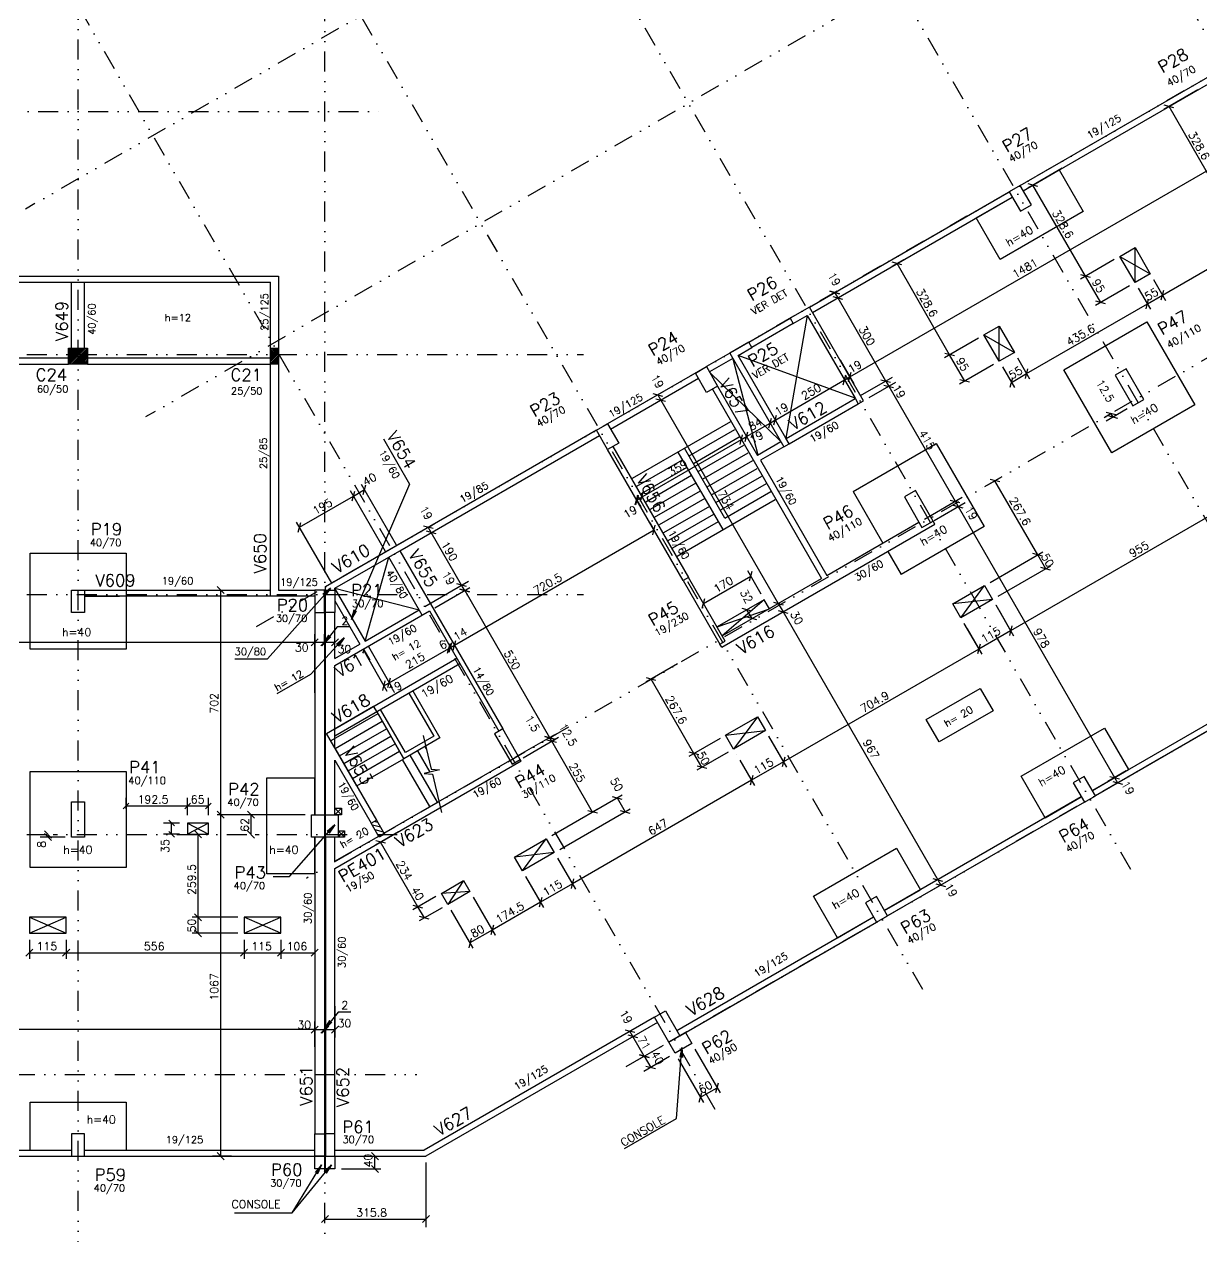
# Model space of a CAD drawing. Extents: x 552728 to 567603, y -747 to 9766.
# Drawn here: x 561548 to 565228, y 2856 to 6644 of the extents above; entities that cross this region are included whole.
import ezdxf

# ---------------------------------------------------------------- set-up
doc = ezdxf.new("R2010")
doc.units = 0
doc.header["$LTSCALE"] = 125
doc.header["$MEASUREMENT"] = 0
doc.linetypes.add('DIVIDE', pattern=[1.25, 0.5, -0.25, 0, -0.25, 0, -0.25])
doc.linetypes.add('HIDDEN2', pattern=[0.1875, 0.125, -0.0625])
doc.layers.get('0').update_dxf_attribs({"linetype": 'CONTINUOUS'})
for name, color, linetype in [('200', 151, 'HIDDEN2'), ('205', 14, 'DIVIDE'), ('216', 7, 'CONTINUOUS'), ('220', 4, 'CONTINUOUS'), ('221', 5, 'CONTINUOUS'), ('231', 5, 'CONTINUOUS'), ('238', 11, 'CONTINUOUS'), ('239', 4, 'CONTINUOUS'), ('250', 5, 'CONTINUOUS')]:
    doc.layers.add(name, color=color, linetype=linetype)
doc.styles.get("Standard").update_dxf_attribs({"font": 'ROMANS.SHX'})

# ---------------------------------------------------------------- blocks, each defined once
blk = doc.blocks.new('_H3F4873F2A0-000')
for p, q in [((7956.450772, 1530.364929), (7930.496212, 1537.319433)), ((7947.611993, 1545.674225), (7937.040647, 1548.506809)), ((7965.289551, 1515.055633), (7939.335046, 1522.010122)), ((7959.413985, 1503.689034), (7948.173881, 1506.700811))]:
    blk.add_line(p, q)
blk = doc.blocks.new('_H11')
for p, q in [((-8029.164553, 4916.192843), (-7980.602256, 4964.75514)), ((-8029.164553, 4921.496144), (-7985.905557, 4964.75514)), ((-8029.164553, 4926.799445), (-7991.208858, 4964.75514)), ((-8029.164553, 4932.102746), (-7996.512159, 4964.75514)), ((-8029.164553, 4937.406047), (-8001.81546, 4964.75514)), ((-8029.164553, 4942.709347), (-8007.118761, 4964.75514)), ((-8029.164553, 4948.012648), (-8012.422061, 4964.75514)), ((-8029.164553, 4953.315949), (-8017.725362, 4964.75514)), ((-8029.164553, 4958.61925), (-8023.028663, 4964.75514)), ((-8029.164553, 4963.922551), (-8028.331964, 4964.75514)), ((-8025.298955, 4914.75514), (-7975.298955, 4964.75514)), ((-8019.995655, 4914.75514), (-7969.995655, 4964.75514)), ((-8014.692354, 4914.75514), (-7969.164553, 4960.282941)), ((-8009.389053, 4914.75514), (-7969.164553, 4954.97964)), ((-8004.085752, 4914.75514), (-7969.164553, 4949.676339)), ((-7998.782451, 4914.75514), (-7969.164553, 4944.373038)), ((-7993.47915, 4914.75514), (-7969.164553, 4939.069737)), ((-7988.175849, 4914.75514), (-7969.164553, 4933.766436)), ((-7982.872549, 4914.75514), (-7969.164553, 4928.463135)), ((-7977.569248, 4914.75514), (-7969.164553, 4923.159835)), ((-7972.265947, 4914.75514), (-7969.164553, 4917.856534))]:
    blk.add_line(p, q)
blk = doc.blocks.new('_H69F3D69324-000')
for p, q in [((7611.56606, 3008.300915), (7632.765146, 3029.5)), ((7611.56606, 3013.604216), (7627.461845, 3029.5)), ((7611.56606, 3018.907517), (7622.158544, 3029.5)), ((7611.56606, 3024.210818), (7616.855243, 3029.5)), ((7611.56606, 3002.997614), (7636.56606, 3027.997614)), ((7611.56606, 2997.694313), (7636.56606, 3022.694313)), ((7611.56606, 2992.391012), (7636.56606, 3017.391012)), ((7611.56606, 2987.087712), (7636.56606, 3012.087712)), ((7611.56606, 2981.784411), (7636.56606, 3006.784411)), ((7614.584951, 2979.5), (7636.56606, 3001.48111)), ((7619.888252, 2979.5), (7636.56606, 2996.177809)), ((7625.191552, 2979.5), (7636.56606, 2990.874508)), ((7630.494853, 2979.5), (7636.56606, 2985.571207)), ((7635.798154, 2979.5), (7636.56606, 2980.267906))]:
    blk.add_line(p, q)

msp = doc.modelspace()

# ---------------------------------------------------------------- linework, layer by layer
at = {"layer": '200'}
msp.add_line((562649.4, 4496.8), (562639.9, 4513.3), dxfattribs=at)
at = {"layer": '205'}
for p, q in [((563699.8, 9284.5), (566322.2, 4742.4)), ((561715.9, 2467), (561715.9, 9090.6)), ((562487.4, 2429.5), (562487.4, 9090.6)), ((563042, 8904.8), (565664.4, 4362.7)), ((562392.5, 8529.8), (565014.9, 3987.6)), ((565646.1, 8430.7), (561551.7, 6066.8)), ((561743, 8154.8), (564365.4, 3612.6)), ((561093.5, 7779.8), (563715.9, 3237.6)), ((566021.4, 7781.3), (561926.7, 5417.3)), ((566391.3, 7139.9), (562256.7, 4752.8)), ((566771.1, 6482.2), (562429.7, 3975.6)), ((556898, 6372.1), (562676.1, 6372.1)), ((553263.6, 5612.6), (563295.5, 5612.6)), ((567275.8, 5607.9), (563420.3, 3381.9)), ((553263.6, 4862.6), (563295.5, 4862.6)), ((553263.6, 4112.6), (562758.7, 4112.6)), ((553226.1, 3362.6), (562775.2, 3362.6)), ((553263.6, 3107.6), (562791.7, 3107.6))]:
    msp.add_line(p, q, dxfattribs=at)
at = {"layer": '216', "linetype": 'Continuous'}
for p, q in [((565141.1, 6383.4), (565110.9, 6391.4)), ((564809, 6204.4), (564809, 6204.4)), ((564715.7, 6137.8), (564685.5, 6145.9)), ((564313.4, 5918.2), (564313.4, 5918.2)), ((564972.2, 5919.2), (564972.2, 5919.2)), ((564972.2, 5919.2), (564972.2, 5919.2)), ((564290.9, 5892.5), (564260.7, 5900.6)), ((564880, 5853.2), (564849.8, 5861.3)), ((564880, 5853.2), (564849.8, 5861.3)), ((565019.7, 5837), (565019.7, 5837)), ((565019.7, 5837), (565019.7, 5837)), ((565019.7, 5837), (565019.7, 5837)), ((565067.4, 5864.5), (565067.4, 5864.5)), ((565067.4, 5864.5), (565067.4, 5864.5)), ((565101.7, 5782.9), (565109.8, 5813.1)), ((565101.7, 5782.9), (565109.8, 5813.1)), ((564927.5, 5771), (564897.3, 5779)), ((565054.1, 5755.4), (565062.2, 5785.6)), ((565054.1, 5755.4), (565062.2, 5785.6)), ((564547.4, 5673.9), (564547.4, 5673.9)), ((564547.4, 5673.9), (564547.4, 5673.9)), ((564455.1, 5607.9), (564425, 5616)), ((564455.1, 5607.9), (564425, 5616)), ((564642.5, 5619.2), (564642.5, 5619.2)), ((564642.5, 5619.2), (564642.5, 5619.2)), ((564594.9, 5591.7), (564594.9, 5591.7)), ((564594.9, 5591.7), (564594.9, 5591.7)), ((564502.6, 5525.7), (564472.5, 5533.7)), ((564629.2, 5510.1), (564637.3, 5540.3)), ((564676.8, 5537.6), (564684.9, 5567.8)), ((564676.8, 5537.6), (564684.9, 5567.8)), ((564543.9, 5196.3), (564543.9, 5196.3)), ((564597, 5214.2), (564566.8, 5222.3)), ((564730.8, 4982.4), (564700.6, 4990.5)), ((564730.8, 4982.4), (564700.6, 4990.5)), ((564755.8, 4939.1), (564725.6, 4947.2)), ((564549.5, 4890.5), (564549.5, 4890.5)), ((564549.5, 4890.5), (564549.5, 4890.5)), ((564574.5, 4847.2), (564574.5, 4847.2)), ((564574.5, 4847.2), (564574.5, 4847.2)), ((564584.5, 4829.9), (564584.5, 4829.9)), ((564474.9, 4789.7), (564474.9, 4789.7)), ((564484.9, 4772.4), (564484.9, 4772.4)), ((564634.9, 4764.7), (564626.9, 4734.5)), ((564634.9, 4764.7), (564626.9, 4734.5)), ((564535.3, 4707.2), (564527.3, 4677)), ((564535.3, 4707.2), (564527.3, 4677)), ((563607.4, 4655.6), (563607.4, 4655.6)), ((563522.3, 4593.7), (563492.2, 4601.8)), ((563864.5, 4437.2), (563864.5, 4437.2)), ((563211.5, 4399.9), (563181.4, 4407.9)), ((563739.9, 4423), (563739.9, 4423)), ((563739.9, 4423), (563739.9, 4423)), ((563874.5, 4419.9), (563874.5, 4419.9)), ((563180.2, 4394.5), (563180.2, 4394.5)), ((563656.2, 4361.9), (563626, 4370)), ((563656.2, 4361.9), (563626, 4370)), ((563764.9, 4379.7), (563764.9, 4379.7)), ((563774.9, 4362.4), (563774.9, 4362.4)), ((563774.9, 4362.4), (563774.9, 4362.4)), ((563681.2, 4318.6), (563651, 4326.7)), ((563924.9, 4354.7), (563916.8, 4324.5)), ((563924.9, 4354.7), (563916.8, 4324.5)), ((563825.3, 4297.2), (563817.2, 4267)), ((563825.3, 4297.2), (563817.2, 4267)), ((561857.1, 4193.3), (561874.8, 4211)), ((562049.6, 4193.3), (562067.3, 4211)), ((562049.6, 4193.3), (562067.3, 4211)), ((562114.6, 4193.3), (562132.3, 4211)), ((563385.6, 4231.2), (563415.7, 4223.1)), ((561865.9, 4167.8), (561865.9, 4167.8)), ((562058.4, 4173.6), (562058.4, 4173.6)), ((563306.8, 4173.1), (563306.8, 4173.1)), ((563339.1, 4179), (563308.9, 4187.1)), ((563410.6, 4187.9), (563440.7, 4179.8)), ((562017, 4139.8), (561999.4, 4157.4)), ((562058.4, 4148.6), (562058.4, 4148.6)), ((562058.4, 4148.6), (562058.4, 4148.6)), ((562123.4, 4148.6), (562123.4, 4148.6)), ((562734.5, 4131.4), (562734.5, 4131.4)), ((562017, 4104.8), (561999.4, 4122.4)), ((562058.4, 4113.6), (562058.4, 4113.6)), ((562058.4, 4113.6), (562058.4, 4113.6)), ((562102.3, 4102.6), (562080.2, 4124.7)), ((562676.5, 4085.2), (562646.3, 4093.2)), ((563179.6, 4099.5), (563179.6, 4099.5)), ((563204.6, 4056.2), (563204.6, 4056.2)), ((563204.6, 4056.2), (563204.6, 4056.2)), ((563204.6, 4056.2), (563204.6, 4056.2)), ((563105, 3998.7), (563105, 3998.7)), ((563115, 3981.4), (563115, 3981.4)), ((563265, 3973.7), (563256.9, 3943.5)), ((563265, 3973.7), (563256.9, 3943.5)), ((562851.5, 3928.8), (562851.5, 3928.8)), ((562851.5, 3928.8), (562851.5, 3928.8)), ((562940.8, 3934.1), (562940.8, 3934.1)), ((563165.4, 3916.2), (563157.3, 3886)), ((563165.4, 3916.2), (563157.3, 3886)), ((562102.3, 3843.1), (562080.2, 3865.2)), ((562102.3, 3843.1), (562080.2, 3865.2)), ((562793.5, 3882.5), (562763.3, 3890.6)), ((562793.5, 3882.5), (562763.3, 3890.6)), ((562871.5, 3894.1), (562871.5, 3894.1)), ((562871.5, 3894.1), (562871.5, 3894.1)), ((562962.5, 3896.5), (562962.5, 3896.5)), ((561563.9, 3854.1), (561563.9, 3854.1)), ((561563.9, 3854.1), (561563.9, 3854.1)), ((562234.9, 3854.1), (562234.9, 3854.1)), ((562234.9, 3854.1), (562234.9, 3854.1)), ((562813.5, 3847.9), (562783.3, 3856)), ((563014.3, 3829), (563006.2, 3798.8)), ((563014.3, 3829), (563006.2, 3798.8)), ((561563.9, 3804.1), (561563.9, 3804.1)), ((561563.9, 3804.1), (561563.9, 3804.1)), ((561678.9, 3804.1), (561678.9, 3804.1)), ((561678.9, 3804.1), (561678.9, 3804.1)), ((562102.3, 3793.1), (562080.2, 3815.2)), ((562234.9, 3804.1), (562234.9, 3804.1)), ((562234.9, 3804.1), (562234.9, 3804.1)), ((562234.9, 3804.1), (562234.9, 3804.1)), ((562349.9, 3804.1), (562349.9, 3804.1)), ((562349.9, 3804.1), (562349.9, 3804.1)), ((562945, 3789), (562936.9, 3758.8)), ((561552.9, 3732.2), (561575, 3754.3)), ((561667.9, 3732.2), (561690, 3754.3)), ((561667.9, 3732.2), (561690, 3754.3)), ((562223.9, 3732.2), (562246, 3754.3)), ((562223.9, 3732.2), (562246, 3754.3)), ((562338.9, 3732.2), (562361, 3754.3)), ((562338.9, 3732.2), (562361, 3754.3)), ((562444.9, 3732.2), (562467, 3754.3)), ((562455.9, 3752.8), (562455.9, 3752.8))]:
    msp.add_line(p, q, dxfattribs=at)
at = {"layer": '216'}
for p, q in [((564065.7, 5810), (564095.9, 5801.9)), ((564095.9, 5801.9), (564065.7, 5810)), ((564075.2, 5793.5), (564105.4, 5785.4)), ((564075.2, 5793.5), (564105.4, 5785.4)), ((564107.7, 5517.8), (564115.8, 5548)), ((564107.7, 5517.8), (564115.8, 5548)), ((564124.2, 5527.3), (564132.3, 5557.5)), ((564124.2, 5527.3), (564132.3, 5557.5)), ((564124.2, 5527.3), (564132.3, 5557.5)), ((564225.2, 5533.7), (564255.4, 5525.6)), ((564225.2, 5533.7), (564255.4, 5525.6)), ((564234.7, 5517.2), (564264.9, 5509.2)), ((564234.7, 5517.2), (564264.9, 5509.2)), ((563512.8, 5490.8), (563543, 5482.7)), ((563522.3, 5474.3), (563552.5, 5466.2)), ((563522.3, 5474.3), (563552.5, 5466.2)), ((563891.2, 5392.8), (563899.3, 5423)), ((563891.2, 5392.8), (563899.3, 5423)), ((564959.7, 5423.6), (564929.5, 5431.7)), ((564966, 5412.8), (564935.8, 5420.8)), ((563874.8, 5383.3), (563882.9, 5413.5)), ((563874.8, 5383.3), (563882.9, 5413.5)), ((563785.1, 5331.6), (563793.2, 5361.8)), ((563785.1, 5331.6), (563793.2, 5361.8)), ((563801.6, 5341.1), (563809.7, 5371.3)), ((563801.6, 5341.1), (563809.7, 5371.3)), ((562607.5, 5175.3), (562615.6, 5205.5)), ((562572.9, 5155.3), (562581, 5185.5)), ((562572.9, 5155.3), (562581, 5185.5)), ((563457.8, 5142.6), (563465.9, 5172.8)), ((563457.8, 5142.6), (563465.9, 5172.8)), ((563466.3, 5173), (563458.2, 5142.8)), ((563474.4, 5152.8), (563482.5, 5182.9)), ((563474.4, 5152.8), (563482.5, 5182.9)), ((564442.2, 5157.9), (564472.4, 5149.8)), ((564442.2, 5157.9), (564472.4, 5149.8)), ((564451.7, 5141.4), (564481.9, 5133.3)), ((564451.7, 5141.4), (564481.9, 5133.3)), ((562404, 5057.8), (562412.1, 5088)), ((563512.1, 5049.4), (563520.2, 5079.6)), ((562825.5, 5068.4), (562795.4, 5076.5)), ((562835, 5052), (562804.9, 5060.1)), ((562835, 5052), (562804.9, 5060.1)), ((563814.8, 4905.3), (563822.9, 4935.4)), ((562150.4, 4887.7), (562172.5, 4865.6)), ((562930, 4887.4), (562899.9, 4895.5)), ((562930, 4887.4), (562899.9, 4895.5)), ((562939.5, 4871), (562909.4, 4879.1)), ((562909.4, 4879.1), (562939.5, 4871)), ((562909.4, 4879.1), (562939.5, 4871)), ((563666.7, 4819.8), (563674.8, 4849.9)), ((563821.6, 4811), (563791.4, 4819)), ((563889.3, 4838.6), (563919.5, 4830.5)), ((563889.3, 4838.6), (563919.5, 4830.5)), ((563904.3, 4812.7), (563934.5, 4804.6)), ((563904.3, 4812.7), (563934.5, 4804.6)), ((563837.6, 4783.2), (563807.4, 4791.3)), ((562444.9, 4702.4), (562467, 4724.5)), ((562444.9, 4702.4), (562467, 4724.5)), ((562444.9, 4702.4), (562467, 4724.5)), ((562474.9, 4702.4), (562497, 4724.5)), ((562474.9, 4702.4), (562497, 4724.5)), ((562477.9, 4702.4), (562500, 4724.5)), ((562477.9, 4702.4), (562500, 4724.5)), ((562507.9, 4702.4), (562530, 4724.5)), ((562870.8, 4679.2), (562878.9, 4709.4)), ((562870.8, 4679.2), (562878.9, 4709.4)), ((562876, 4682.2), (562884.1, 4712.4)), ((562876, 4682.2), (562884.1, 4712.4)), ((562888.2, 4689.2), (562896.3, 4719.4)), ((562888.2, 4689.2), (562896.3, 4719.4)), ((562668.2, 4562.2), (562676.3, 4592.4)), ((562684.7, 4571.7), (562692.7, 4601.9)), ((562684.7, 4571.7), (562692.7, 4601.9)), ((563174.4, 4420.1), (563204.5, 4412)), ((563174.4, 4420.1), (563204.5, 4412)), ((563205.3, 4410.7), (563175.1, 4418.8)), ((563175.1, 4418.8), (563205.3, 4410.7)), ((563211.5, 4399.9), (563181.4, 4407.9)), ((564940.7, 4294.4), (564970.9, 4286.3)), ((564940.7, 4294.4), (564970.9, 4286.3)), ((564950.2, 4278), (564980.4, 4269.9)), ((564950.2, 4278), (564980.4, 4269.9)), ((562150.4, 4185.7), (562172.5, 4163.6)), ((562150.4, 4185.7), (562172.5, 4163.6)), ((562267.9, 4163.6), (562245.8, 4185.7)), ((561633.2, 4101.6), (561611.1, 4123.7)), ((561633.2, 4093.6), (561611.1, 4115.7)), ((562267.9, 4101.6), (562245.8, 4123.7)), ((564387.8, 3975.2), (564418, 3967.1)), ((564387.8, 3975.2), (564418, 3967.1)), ((564397.3, 3958.8), (564427.5, 3950.7)), ((562444.9, 3492), (562467, 3514.1)), ((562444.9, 3492), (562467, 3514.1)), ((562444.9, 3492), (562467, 3514.1)), ((562444.9, 3492), (562467, 3514.1)), ((562444.9, 3492), (562467, 3514.1)), ((562467, 3514.1), (562444.9, 3492)), ((562474.9, 3492), (562497, 3514.1)), ((562474.9, 3492), (562497, 3514.1)), ((562477.9, 3492), (562500, 3514.1)), ((562477.9, 3492), (562500, 3514.1)), ((562507.9, 3492), (562530, 3514.1)), ((562530, 3514.1), (562507.9, 3492)), ((563456, 3493.7), (563425.8, 3501.8)), ((563465.5, 3477.2), (563435.3, 3485.3)), ((563465.5, 3477.2), (563435.3, 3485.3)), ((563501, 3415.7), (563470.8, 3423.8)), ((563470.8, 3423.8), (563501, 3415.7)), ((563490.8, 3389.2), (563521, 3381.1)), ((563709.6, 3306.4), (563717.7, 3336.6)), ((563657.7, 3276.4), (563665.8, 3306.6)), ((562150.4, 3118.7), (562172.5, 3096.6)), ((562654.9, 3096.6), (562632.8, 3118.7)), ((562654.9, 3056.6), (562632.8, 3078.7)), ((562476.4, 2900.2), (562498.5, 2922.3)), ((562792.2, 2900.2), (562814.3, 2922.3))]:
    msp.add_line(p, q, dxfattribs=at)
at = {"layer": '220'}
for points in [[(564660.9, 6140.8), (564626.3, 6120.8), (564661.3, 6060.2), (564695.9, 6080.2), (564660.9, 6140.8)], [(564144.8, 5475.7), (564144.8, 5475.7), (564154.8, 5458.4), (564171.3, 5467.9), (564002.3, 5760.6), (563941.7, 5725.6), (563951.2, 5709.1), (563995.3, 5734.6), (564144.8, 5475.7)], [(563928.3, 5350.7), (563928.3, 5350.7), (563778.8, 5609.6), (563822.1, 5634.6), (563812.6, 5651.1), (563752.9, 5616.6), (563921.9, 5323.9), (563938.3, 5333.4), (563928.3, 5350.7)], [(561685.9, 5632.6), (561745.9, 5632.6), (561745.9, 5582.6), (561685.9, 5582.6), (561685.9, 5632.6)], [(562317.9, 5632.6), (562342.9, 5632.6), (562342.9, 5582.6), (562317.9, 5582.6), (562317.9, 5632.6)], [(563715.1, 5514), (563680.5, 5494), (563645.5, 5554.6), (563680.1, 5574.6), (563715.1, 5514)], [(564991.9, 5567.5), (564957.3, 5547.5), (565012.3, 5452.3), (565046.9, 5472.3), (564991.9, 5567.5)], [(563406, 5335.5), (563371.3, 5315.5), (563336.3, 5376.1), (563371, 5396.1), (563406, 5335.5)], [(564333.3, 5187.3), (564298.6, 5167.3), (564353.6, 5072), (564388.3, 5092), (564333.3, 5187.3)], [(563623.8, 4916.2), (563607.3, 4906.7), (563722.3, 4707.5), (563738.8, 4717), (563623.8, 4916.2)], [(561695.9, 4876.6), (561735.9, 4876.6), (561735.9, 4806.6), (561695.9, 4806.6), (561695.9, 4876.6)], [(562485.9, 4876.6), (562455.9, 4876.6), (562455.9, 4806.6), (562485.9, 4806.6), (562485.9, 4876.6)], [(562488.9, 4876.6), (562518.9, 4876.6), (562518.9, 4806.6), (562488.9, 4806.6), (562488.9, 4876.6)], [(563043.3, 4442.5), (563017.4, 4427.5), (563072.4, 4332.3), (563098.3, 4347.3), (563043.3, 4442.5)], [(564860.9, 4294.4), (564826.2, 4274.4), (564861.2, 4213.8), (564895.9, 4233.8), (564860.9, 4294.4)], [(561695.9, 4214.6), (561735.9, 4214.6), (561735.9, 4104.6), (561695.9, 4104.6), (561695.9, 4214.6)], [(562445.9, 4174.6), (562485.9, 4174.6), (562485.9, 4104.6), (562445.9, 4104.6), (562445.9, 4174.6)], [(562488.9, 4174.6), (562528.9, 4174.6), (562528.9, 4104.6), (562488.9, 4104.6), (562488.9, 4174.6)], [(562674.1, 4114.1), (562657.6, 4104.6), (562632.6, 4147.9), (562649.1, 4157.4), (562674.1, 4114.1)], [(564211.4, 3919.4), (564176.7, 3899.4), (564211.7, 3838.8), (564246.4, 3858.8), (564211.4, 3919.4)], [(563551.8, 3561.8), (563596.8, 3483.8), (563562.2, 3463.8), (563517.2, 3541.8), (563551.8, 3561.8)], [(561735.9, 3177.6), (561695.9, 3177.6), (561695.9, 3107.6), (561735.9, 3107.6), (561735.9, 3177.6)], [(562485.9, 3107.6), (562455.9, 3107.6), (562455.9, 3177.6), (562485.9, 3177.6), (562485.9, 3107.6)], [(562518.9, 3177.6), (562488.9, 3177.6), (562488.9, 3107.6), (562518.9, 3107.6), (562518.9, 3177.6)]]:
    msp.add_lwpolyline(points, dxfattribs=at)
at = {"layer": '231'}
for p, q in [((563754.8, 5402.3), (563448.2, 5225.3)), ((563625.9, 5295.6), (563768.8, 5378.1)), ((563782.8, 5353.8), (563639.9, 5271.3)), ((563591.1, 5307.8), (563731.1, 5065.3)), ((563737.9, 5101.6), (563611.9, 5319.8)), ((563653.9, 5247.1), (563796.8, 5329.6)), ((563667.9, 5222.8), (563810.8, 5305.3)), ((563462.2, 5201.1), (563605.1, 5283.6)), ((563681.9, 5198.6), (563824.8, 5281.1)), ((563619.1, 5259.3), (563476.2, 5176.8)), ((563490.2, 5152.6), (563633.1, 5235.1)), ((563695.9, 5174.3), (563838.8, 5256.8)), ((563709.9, 5150.1), (563852.8, 5232.6)), ((563647.1, 5210.8), (563504.2, 5128.3)), ((563866.8, 5208.3), (563723.9, 5125.8)), ((563518.2, 5104.1), (563661.1, 5186.6)), ((563675.1, 5162.3), (563532.2, 5079.8)), ((563588.2, 4982.8), (563894.8, 5159.8)), ((563737.9, 5101.6), (563880.8, 5184.1)), ((563689.1, 5138.1), (563546.2, 5055.6)), ((563560.2, 5031.3), (563703.1, 5113.8)), ((563717.1, 5089.6), (563574.2, 5007.1)), ((562492.7, 4428.3), (562639.9, 4513.3)), ((562653.4, 4489.9), (562506.2, 4404.9)), ((562649.4, 4496.8), (562734.4, 4349.6)), ((562519.7, 4381.5), (562666.9, 4466.5)), ((562533.2, 4358.1), (562680.4, 4443.1)), ((562587.2, 4264.6), (562492.7, 4428.3)), ((562546.7, 4334.8), (562693.9, 4419.7)), ((562560.2, 4311.4), (562707.4, 4396.4)), ((562573.7, 4288), (562720.9, 4373)), ((562753.5, 4360.6), (562838.5, 4213.4)), ((562776.8, 4374.1), (562815.3, 4307.5)), ((562800.2, 4387.6), (562804.5, 4380.2)), ((562587.2, 4264.6), (562734.4, 4349.6)), ((562815.1, 4199.9), (562730.1, 4347.1))]:
    msp.add_line(p, q, dxfattribs=at)
at = {"layer": '238'}
for p, q in [((564660.9, 6140.8), (565266.7, 6490.6)), ((564670.4, 6124.4), (565276.2, 6474.1)), ((564670.4, 6124.4), (564783, 6189.4)), ((564783, 6189.4), (564858, 6059.5)), ((564002.3, 5760.6), (564626.3, 6120.8)), ((564011.8, 5744.1), (564635.8, 6104.4)), ((564523.2, 6039.4), (564635.8, 6104.4)), ((564598.2, 5909.5), (564523.2, 6039.4)), ((564858, 6059.5), (564598.2, 5909.5)), ((560064.3, 5857.6), (562342.9, 5857.6)), ((560985.9, 5838.6), (561735.9, 5838.6)), ((561695.9, 5632.6), (561695.9, 5838.6)), ((561735.9, 5838.6), (562317.9, 5838.6)), ((561735.9, 5632.6), (561735.9, 5838.6)), ((562317.9, 4857.6), (562317.9, 5838.6)), ((562342.9, 5857.6), (562342.9, 4876.6)), ((563812.6, 5651.1), (563941.7, 5725.6)), ((563951.2, 5709.1), (563822.1, 5634.6)), ((563752.9, 5616.6), (563680.1, 5574.6)), ((560996, 5601.6), (561685.8, 5601.6)), ((560996, 5582.6), (561685.9, 5582.6)), ((561746, 5601.6), (562317.9, 5601.6)), ((561746, 5582.6), (562317.9, 5582.6)), ((563762.4, 5600.1), (563689.6, 5558.1)), ((563663.7, 5565.1), (563371, 5396.1)), ((563380.5, 5379.6), (563655, 5538.1)), ((563698.7, 5504.5), (564040.2, 4913)), ((563715.1, 5514), (563840.1, 5297.4)), ((563928.8, 5349.8), (564145.3, 5474.8)), ((563938.3, 5333.4), (564154.8, 5458.4)), ((563336.3, 5376.1), (562488.9, 4886.8)), ((562721.8, 4999.4), (563345.8, 5359.6)), ((563607.3, 4906.7), (563371.3, 5315.5)), ((563387.8, 5325), (563623.8, 4916.2)), ((563912.9, 5339.4), (563840.1, 5297.4)), ((563921.9, 5323.9), (563849.1, 5281.9)), ((564138.6, 5184.5), (564398.4, 5334.5)), ((564398.4, 5334.5), (564548.4, 5074.7)), ((563849.1, 5281.9), (564056.6, 4922.5)), ((564138.6, 5184.5), (564231.6, 5023.5)), ((563727.8, 4698), (564393.8, 5082.5)), ((564056.6, 4922.5), (564344.1, 5088.5)), ((564393.8, 5082.5), (564388.3, 5092)), ((564548.4, 5074.7), (564288.6, 4924.7)), ((562518.9, 4882.2), (562687.2, 4979.4)), ((562687.2, 4979.4), (562721.8, 4999.4)), ((562791.7, 4798.4), (562687.2, 4979.4)), ((562721.8, 4999.4), (563043.3, 4442.5)), ((564246.6, 4997.5), (564288.6, 4924.7)), ((563729.3, 4733.5), (564040.2, 4913)), ((561735.9, 4876.6), (562317.9, 4876.6)), ((562455.9, 4857.6), (561735.9, 4857.6)), ((561735.9, 4857.6), (561845.8, 4857.6)), ((562342.9, 4876.6), (562455.9, 4876.6)), ((562488.9, 4876.6), (562488.9, 4886.8)), ((562518.9, 4876.6), (562518.9, 4882.2)), ((562518.9, 4880.8), (562613.3, 4717.3)), ((562518.9, 4842.8), (562596.9, 4707.8)), ((562613.3, 4717.3), (562782.2, 4814.8)), ((562455.9, 4806.6), (562455.9, 4174.6)), ((562485.9, 4806.6), (562485.9, 4174.6)), ((562488.9, 4174.6), (562488.9, 4806.6)), ((562518.9, 4640.9), (562814.2, 4811.4)), ((562518.9, 4662.8), (562518.9, 4806.6)), ((562814.2, 4811.4), (563031.2, 4435.5)), ((562518.9, 4662.8), (562596.9, 4707.8)), ((563727.8, 4698), (563722.3, 4707.5)), ((562518.9, 4443.4), (562899.7, 4663.3)), ((562518.9, 4421.5), (562909.2, 4646.8)), ((562518.9, 4382.8), (562518.9, 4640.9)), ((565501.3, 4605.3), (564886.4, 4250.3)), ((565510.8, 4588.8), (564895.9, 4233.8)), ((562749.9, 4554.8), (562827.9, 4419.7)), ((562762, 4561.8), (562847, 4414.6)), ((562734.4, 4349.6), (562649.4, 4496.8)), ((562739.5, 4368.7), (562661.5, 4503.8)), ((564664.2, 4295.2), (564924, 4445.2)), ((564924, 4445.2), (564999, 4315.3)), ((562847, 4414.6), (562734.4, 4349.6)), ((562827.9, 4419.7), (562739.5, 4368.7)), ((562518.9, 4382.8), (562649.1, 4157.4)), ((562518.9, 4344.8), (562632.6, 4147.9)), ((562518.9, 4174.6), (562518.9, 4344.8)), ((562518.9, 4007), (563100.8, 4342.9)), ((562672.2, 4117.4), (563065.4, 4344.4)), ((563100.8, 4342.9), (563098.3, 4347.3)), ((562305.9, 4289.6), (562455.9, 4289.6)), ((562305.9, 3989.6), (562305.9, 4289.6)), ((562455.9, 4174.6), (562455.9, 4289.6)), ((564739.2, 4165.3), (564664.2, 4295.2)), ((564886.4, 4250.3), (564999, 4315.3)), ((564851.7, 4230.3), (564236.9, 3875.3)), ((564861.2, 4213.8), (564246.4, 3858.8)), ((564739.2, 4165.3), (564851.7, 4230.3)), ((562455.9, 4104.6), (562455.9, 3177.6)), ((562455.9, 3989.6), (562455.9, 4104.6)), ((562485.9, 4104.6), (562485.9, 3177.6)), ((562488.9, 4104.6), (562488.9, 3177.6)), ((562518.9, 4028.9), (562655.7, 4107.9)), ((562518.9, 4028.9), (562518.9, 4104.6)), ((564014.6, 3920.2), (564274.4, 4070.2)), ((564274.4, 4070.2), (564349.4, 3940.3)), ((562455.9, 3989.6), (562305.9, 3989.6)), ((562518.9, 3177.6), (562518.9, 4007)), ((564236.9, 3875.3), (564349.4, 3940.3)), ((564089.6, 3790.3), (564014.6, 3920.2)), ((563587.3, 3500.3), (564202.2, 3855.3)), ((563596.8, 3483.8), (564211.7, 3838.8)), ((564089.6, 3790.3), (564202.2, 3855.3)), ((563517.2, 3541.8), (562798.1, 3126.6)), ((563526.7, 3525.3), (562803.2, 3107.6)), ((561565.9, 3126.6), (561565.9, 3276.6)), ((561565.9, 3276.6), (561865.9, 3276.6)), ((561865.9, 3276.6), (561865.9, 3126.6)), ((560985.9, 3126.6), (561695.9, 3126.6)), ((560985.9, 3107.6), (561715.9, 3107.6)), ((561565.9, 3126.6), (561695.9, 3126.6)), ((561735.9, 3126.6), (562455.9, 3126.6)), ((561735.9, 3126.6), (561865.9, 3126.6)), ((561735.9, 3107.6), (562455.9, 3107.6)), ((562518.9, 3126.6), (562798.1, 3126.6)), ((562518.9, 3107.6), (562803.2, 3107.6))]:
    msp.add_line(p, q, dxfattribs=at)
for points in [[(564972.2, 5919.2), (565019.9, 5946.7), (565067.4, 5864.5), (565019.7, 5837), (564972.2, 5919.2)], [(564547.4, 5673.9), (564595, 5701.4), (564642.5, 5619.2), (564594.9, 5591.7), (564547.4, 5673.9)], [(564797.2, 5564.8), (565057, 5714.8), (565207, 5455), (564947.2, 5305), (564797.2, 5564.8)], [(561565.9, 4991.6), (561865.9, 4991.6), (561865.9, 4691.6), (561565.9, 4691.6), (561565.9, 4991.6)], [(564474.9, 4789.7), (564449.9, 4833), (564549.5, 4890.5), (564574.5, 4847.2), (564474.9, 4789.7)], [(563877, 4817.6), (563860.5, 4846.2), (563713.3, 4761.2)], [(563764.9, 4379.7), (563739.9, 4423), (563839.5, 4480.5), (563864.5, 4437.2), (563764.9, 4379.7)], [(561565.9, 4309.6), (561865.9, 4309.6), (561865.9, 4009.6), (561565.9, 4009.6), (561565.9, 4309.6)], [(562518.9, 4194.6), (562538.9, 4194.6), (562538.9, 4174.6), (562528.9, 4174.6), (562518.9, 4174.6)], [(562058.4, 4148.6), (562058.4, 4113.6), (562123.4, 4113.6), (562123.4, 4148.6), (562058.4, 4148.6)], [(562528.9, 4124.6), (562548.9, 4124.6), (562548.9, 4104.6), (562538.9, 4104.6), (562528.9, 4104.6)], [(563105, 3998.7), (563080, 4042), (563179.6, 4099.5), (563204.6, 4056.2), (563105, 3998.7)], [(562871.5, 3894.1), (562851.5, 3928.8), (562920.8, 3968.8), (562940.8, 3934.1), (562871.5, 3894.1)], [(561563.9, 3804.1), (561678.9, 3804.1), (561678.9, 3854.1), (561563.9, 3854.1), (561563.9, 3804.1)], [(562234.9, 3804.1), (562349.9, 3804.1), (562349.9, 3854.1), (562234.9, 3854.1), (562234.9, 3804.1)], [(563614.2, 3493.8), (563634.2, 3459.2), (563582.2, 3429.2), (563562.2, 3463.8), (563596.8, 3483.8)], [(562455.9, 3107.6), (562485.9, 3107.6), (562485.9, 3067.6), (562455.9, 3067.6), (562455.9, 3107.6)], [(562488.9, 3107.6), (562518.9, 3107.6), (562518.9, 3067.6), (562488.9, 3067.6), (562488.9, 3107.6)]]:
    msp.add_lwpolyline(points, dxfattribs=at)
at = {"layer": '239'}
msp.add_lwpolyline([(564366.8, 4471.8), (564535.6, 4569.2), (564575.8, 4499.5), (564407, 4402), (564366.8, 4471.8)], dxfattribs=at)
at = {"layer": '250', "linetype": 'Continuous'}
for p, q in [((565216, 6439.4), (565109.8, 6378)), ((565290.3, 6102.9), (565126, 6387.4)), ((564791.7, 6194.4), (564684.4, 6132.4)), ((564864.9, 5857.3), (564700.6, 6141.8)), ((565105.8, 5798), (565482, 6015.2)), ((564296.1, 5908.2), (564259.5, 5887.1)), ((564440, 5612), (564275.8, 5896.5)), ((564954.9, 5909.2), (564848.7, 5847.9)), ((564954.9, 5909.2), (564848.7, 5847.9)), ((564912.4, 5775), (564864.9, 5857.3)), ((565077.4, 5847.1), (565115.1, 5781.7)), ((565077.4, 5847.1), (565115.1, 5781.7)), ((565002.4, 5827), (564896.2, 5765.6)), ((565029.7, 5819.6), (565067.5, 5754.2)), ((565029.7, 5819.6), (565067.5, 5754.2)), ((565058.1, 5770.5), (565105.8, 5798)), ((564680.9, 5552.7), (565058.1, 5770.5)), ((564530, 5663.9), (564423.8, 5602.6)), ((564530, 5663.9), (564423.8, 5602.6)), ((564487.5, 5529.7), (564440, 5612)), ((564577.5, 5581.7), (564471.3, 5520.3)), ((564604.9, 5574.3), (564642.6, 5508.9)), ((564652.5, 5601.8), (564690.3, 5536.4)), ((564652.5, 5601.8), (564690.3, 5536.4)), ((564633.3, 5525.2), (564680.9, 5552.7)), ((564561.3, 5206.3), (564598.1, 5227.6)), ((564715.7, 4986.5), (564581.9, 5218.2)), ((565458, 5227.1), (564630.9, 4749.6)), ((564566.8, 4900.5), (564731.9, 4995.8)), ((564566.8, 4900.5), (564731.9, 4995.8)), ((564740.7, 4943.2), (564715.7, 4986.5)), ((564591.8, 4857.2), (564756.9, 4952.5)), ((564584.5, 4829.9), (564640.3, 4733.4)), ((564594.5, 4812.6), (564640.3, 4733.4)), ((564484.9, 4772.4), (564540.7, 4675.9)), ((564494.9, 4755.1), (564540.7, 4675.9)), ((564630.9, 4749.6), (564531.3, 4692.1)), ((564531.3, 4692.1), (563920.8, 4339.6)), ((563590.1, 4645.6), (563491, 4588.4)), ((563641.1, 4366), (563507.3, 4597.8)), ((563324, 4183), (563196.5, 4403.9)), ((563197.5, 4404.5), (563212.7, 4413.3)), ((563722.6, 4413), (563624.8, 4356.6)), ((563722.6, 4413), (563624.8, 4356.6)), ((563874.5, 4419.9), (563930.2, 4323.4)), ((563884.5, 4402.6), (563930.2, 4323.4)), ((563666.1, 4322.7), (563641.1, 4366)), ((563747.6, 4369.7), (563649.8, 4313.3)), ((563784.9, 4345.1), (563830.6, 4265.9)), ((563784.9, 4345.1), (563830.6, 4265.9)), ((563920.8, 4339.6), (563821.2, 4282.1)), ((563821.2, 4282.1), (563260.9, 3958.6)), ((561865.9, 4192.8), (561865.9, 4227.2)), ((562058.4, 4173.6), (562058.4, 4227.2)), ((562058.4, 4198.6), (562058.4, 4227.2)), ((562123.4, 4173.6), (562123.4, 4227.2)), ((563196.9, 4109.5), (563416.9, 4236.6)), ((563400.7, 4227.2), (563425.7, 4183.9)), ((561865.9, 4202.2), (562058.4, 4202.2)), ((562058.4, 4202.2), (562123.4, 4202.2)), ((563221.9, 4066.2), (563441.9, 4193.3)), ((563324.2, 4183.1), (563340.2, 4192.4)), ((562033.4, 4148.6), (561983.2, 4148.6)), ((562008.2, 4113.6), (562008.2, 4148.6)), ((562033.4, 4113.6), (561983.2, 4113.6)), ((562078.4, 4113.6), (562110, 4113.6)), ((562091.2, 3854.1), (562091.2, 4113.6)), ((562717.2, 4121.4), (562645.2, 4079.8)), ((562778.4, 3886.6), (562661.4, 4089.2)), ((563214.6, 4038.9), (563270.3, 3942.4)), ((563214.6, 4038.9), (563270.3, 3942.4)), ((563115, 3981.4), (563170.7, 3884.9)), ((563125, 3964.1), (563170.7, 3884.9)), ((563260.9, 3958.6), (563161.3, 3901.1)), ((562834.2, 3918.8), (562762.2, 3877.2)), ((562834.2, 3918.8), (562762.2, 3877.2)), ((562950.8, 3916.8), (563019.6, 3797.7)), ((562798.4, 3851.9), (562778.4, 3886.6)), ((562854.2, 3884.1), (562782.2, 3842.5)), ((562881.5, 3876.8), (562950.3, 3757.7)), ((562972.5, 3879.1), (563019.6, 3797.7)), ((563161.3, 3901.1), (563010.2, 3813.9)), ((562214.9, 3854.1), (562072.5, 3854.1)), ((562214.9, 3854.1), (562072.5, 3854.1)), ((562091.2, 3804.1), (562091.2, 3854.1)), ((562214.9, 3804.1), (562072.5, 3804.1)), ((563010.2, 3813.9), (562940.9, 3773.9)), ((561563.9, 3784.1), (561563.9, 3724.5)), ((561678.9, 3784.1), (561678.9, 3724.5)), ((561678.9, 3784.1), (561678.9, 3724.5)), ((562234.9, 3784.1), (562234.9, 3724.5)), ((562234.9, 3784.1), (562234.9, 3724.5)), ((562349.9, 3784.1), (562349.9, 3724.5)), ((562349.9, 3784.1), (562349.9, 3724.5)), ((561563.9, 3743.3), (561678.9, 3743.3)), ((561678.9, 3743.3), (562234.9, 3743.3)), ((562234.9, 3743.3), (562349.9, 3743.3)), ((562349.9, 3743.3), (562455.9, 3743.3)), ((562455.9, 3732.8), (562455.9, 3724.5))]:
    msp.add_line(p, q, dxfattribs=at)
at = {"layer": '250'}
for p, q in [((564128.2, 5542.4), (565410.8, 6282.9)), ((564972.2, 5919.2), (565067.4, 5864.5)), ((565019.7, 5837), (565019.9, 5946.7)), ((564080.8, 5805.9), (564090.3, 5789.5)), ((564011.8, 5744.1), (564094.6, 5792)), ((564090.3, 5789.5), (564239.8, 5530.5)), ((563995.3, 5734.6), (563928.3, 5350.7)), ((564594.9, 5591.7), (564595, 5701.4)), ((564547.4, 5673.9), (564642.5, 5619.2)), ((564144.8, 5475.7), (563778.8, 5609.6)), ((563762.9, 5599.3), (563840.5, 5298.8)), ((564098.1, 5594.6), (564140.7, 5520.8)), ((563912.4, 5340.3), (563690.1, 5557.3)), ((563896.6, 5408.7), (564111.8, 5532.9)), ((564110.9, 5532.4), (564128.2, 5542.4)), ((564161.8, 5484.3), (564262, 5542.2)), ((564188.6, 5477.9), (564271.5, 5525.7)), ((564239.8, 5530.5), (564249.8, 5513.2)), ((564249.8, 5513.2), (564457.3, 5153.8)), ((563527.9, 5486.7), (563537.4, 5470.3)), ((563537.4, 5470.3), (563904.4, 4834.6)), ((564945.3, 5428), (564923, 5415.1)), ((564994.9, 5442.3), (564929.2, 5404.3)), ((564950.9, 5416.8), (564944.6, 5427.6)), ((563805.6, 5356.2), (563878.8, 5398.4)), ((563878.8, 5398.4), (563895.3, 5407.9)), ((563478.9, 5168.1), (563789.4, 5347.4)), ((563789.2, 5346.7), (563805.6, 5356.2)), ((562576.9, 5170.4), (562611.6, 5190.4)), ((562711.8, 5016.7), (562602.2, 5206.6)), ((562408, 5072.9), (562576.9, 5170.4)), ((562677.2, 4996.7), (562567.6, 5186.6)), ((563461.4, 5157.4), (563478.7, 5167.4)), ((563463.5, 5155.7), (563474.8, 5136.3)), ((563469.1, 5184.1), (563466.2, 5189.1)), ((564361.5, 5098.5), (564478.9, 5166.3)), ((564457.3, 5153.8), (564466.8, 5137.4)), ((564392.1, 5094.2), (564488.5, 5149.9)), ((564466.8, 5137.4), (564955.8, 4290.4)), ((562508.9, 4898.1), (562398.7, 5089.1)), ((562812.9, 5073.9), (562832.1, 5085)), ((563519.9, 5058.1), (563503.7, 5086.2)), ((562820, 5056), (562810.5, 5072.5)), ((562915, 4891.5), (562820, 5056)), ((562892.2, 4704.3), (563516.2, 5064.5)), ((562613.3, 4717.3), (562687.2, 4979.4)), ((563851.4, 4864), (563809.4, 4936.6)), ((562799.5, 4824.8), (562936.6, 4904)), ((562924.5, 4875), (562915, 4891.5)), ((563670.7, 4834.8), (563818.8, 4920.3)), ((564474.9, 4789.7), (564549.5, 4890.5)), ((562152.7, 4876.6), (562186.5, 4876.6)), ((562161.5, 4876.6), (562161.5, 4174.6)), ((562518.9, 4882.2), (562782.2, 4814.8)), ((562831.5, 4821.4), (562940.7, 4884.4)), ((562843.7, 4828.4), (562940.7, 4884.4)), ((562924.5, 4875), (563189.5, 4416)), ((563713.3, 4761.2), (563877, 4817.6)), ((563860.5, 4846.2), (563729.3, 4733.5)), ((563822.5, 4787.3), (563806.5, 4815)), ((563904.4, 4834.6), (563919.4, 4808.6)), ((564574.5, 4847.2), (564449.9, 4833)), ((563919.4, 4808.6), (564402.9, 3971.2)), ((562455.9, 4635.2), (562455.9, 4738.5)), ((562455.9, 4554.9), (562455.9, 4738.5)), ((562485.9, 4707.2), (562485.9, 4738.5)), ((562488.9, 4698.6), (562488.9, 4738.5)), ((562518.9, 4689.9), (562518.9, 4738.5)), ((559485.9, 4713.5), (562455.9, 4713.5)), ((562455.9, 4713.5), (562485.9, 4713.5)), ((562485.9, 4713.5), (562488.9, 4713.5)), ((562488.9, 4713.5), (562518.9, 4713.5)), ((562623.3, 4700), (562698.1, 4570.6)), ((562865.4, 4710.7), (562865.5, 4710.5)), ((562870.3, 4714.2), (562870.7, 4713.5)), ((562880.1, 4697.3), (562892.2, 4704.3)), ((562882.8, 4720.6), (562882.8, 4720.5)), ((562606.9, 4690.5), (562681.6, 4561.1)), ((562688.7, 4586.8), (562874.9, 4694.3)), ((562874.9, 4694.3), (562880.1, 4697.3)), ((562672.2, 4577.3), (562688.7, 4586.8)), ((563839.5, 4480.5), (563764.9, 4379.7)), ((563739.9, 4423), (563864.5, 4437.2)), ((563082.7, 4354.4), (563205.7, 4425.4)), ((563107, 4352.3), (563218.1, 4416.4)), ((563186.2, 4412.4), (563211.9, 4427.2)), ((563189.5, 4416), (563190.2, 4414.7)), ((563196.5, 4403.9), (563190.2, 4414.7)), ((563205.7, 4423.7), (563211.9, 4427.2)), ((564992, 4311.3), (564934.2, 4277.9)), ((565018.6, 4304.7), (564943.7, 4261.4)), ((564955.8, 4290.4), (564965.3, 4273.9)), ((562425.9, 4174.6), (562150.4, 4174.6)), ((562161.5, 4174.6), (562161.5, 3107.6)), ((562256.9, 4112.6), (562256.9, 4174.6)), ((562058.4, 4148.6), (562123.4, 4113.6)), ((562123.4, 4148.6), (562058.4, 4113.6)), ((561675.9, 4104.6), (561597.1, 4104.6)), ((561622.1, 4104.6), (561622.1, 4112.6)), ((561638.4, 4112.6), (561647.1, 4112.6)), ((562269.2, 4112.6), (562281.9, 4112.6)), ((563105, 3998.7), (563179.6, 4099.5)), ((563204.6, 4056.2), (563080, 4042)), ((562920.8, 3968.8), (562871.5, 3894.1)), ((564402.9, 3971.2), (564412.4, 3954.7)), ((562940.8, 3934.1), (562851.5, 3928.8)), ((561563.9, 3854.1), (561678.9, 3804.1)), ((561563.9, 3804.1), (561678.9, 3854.1)), ((562234.9, 3804.1), (562349.9, 3854.1)), ((562349.9, 3804.1), (562234.9, 3854.1)), ((562455.9, 3594.8), (562455.9, 3478)), ((562518.9, 3576.5), (562518.9, 3478)), ((562455.9, 3551.1), (562455.9, 3478)), ((562455.9, 3540.6), (562455.9, 3478)), ((562455.9, 3449.2), (562455.9, 3528)), ((562455.9, 3503), (557225.4, 3503)), ((562455.9, 3503), (562485.9, 3503)), ((562485.9, 3503), (562488.9, 3503)), ((562488.9, 3503), (562518.9, 3503)), ((563437.1, 3495.5), (563419.3, 3485.2)), ((563450.4, 3481.3), (563440.9, 3497.7)), ((563485.9, 3419.8), (563450.4, 3481.3)), ((563544.9, 3453.8), (563464.3, 3407.3)), ((563564.9, 3419.2), (563484.3, 3372.6)), ((563485.9, 3419.8), (563505.9, 3385.1)), ((563592.2, 3411.9), (563671.1, 3275.2)), ((563644.2, 3441.9), (563723.1, 3305.2)), ((563661.7, 3291.5), (563713.7, 3321.5)), ((562195.1, 3107.6), (562136.5, 3107.6)), ((562538.9, 3107.6), (562722.1, 3107.6)), ((562643.9, 3067.6), (562643.9, 3107.6)), ((562803.2, 3087.6), (562803.2, 2886.3)), ((562538.9, 3067.6), (562662.6, 3067.6)), ((562487.4, 2898.4), (562487.4, 2936.3)), ((562487.4, 2911.3), (562803.2, 2911.3))]:
    msp.add_line(p, q, dxfattribs=at)
for points in [[(562670.2, 5349.1), (562752.1, 5207.2), (562570.9, 4784.5), (562579.3, 4814.5), (562570.9, 4784.5), (562586.8, 4811.3)], [(562206.5, 4662.1), (562307.7, 4662.1), (562504.7, 4882.9), (562487.1, 4857.1), (562504.7, 4882.9), (562481.1, 4862.5)], [(562566, 4761.3), (562525.7, 4761.3), (562483.6, 4708.3), (562499.6, 4735.1), (562483.6, 4708.3), (562506, 4730.1)], [(562338.2, 4553.2), (562444, 4614.2), (562547.8, 4726.8), (562529.8, 4701.2), (562547.8, 4726.8), (562523.8, 4706.8)], [(562794.6, 4421.6), (562819.6, 4317.1), (562845.9, 4314.8), (562797.3, 4303.1), (562823.5, 4300.9), (562852.3, 4181.1)], [(562538.9, 4194.6), (562518.9, 4174.6)], [(562538.9, 4174.6), (562518.9, 4194.6)], [(562326.2, 3981.1), (562376.4, 3981.1), (562518.4, 4142.5), (562501, 4116.6), (562518.4, 4142.5), (562494.9, 4121.9)], [(562548.9, 4124.6), (562528.9, 4104.6)], [(562548.9, 4104.6), (562528.9, 4124.6)], [(562568.8, 3557.6), (562528.5, 3557.6), (562486.4, 3504.6), (562502.5, 3531.4), (562486.4, 3504.6), (562508.8, 3526.4)], [(563424.3, 3131.9), (563586.6, 3225.6), (563603.1, 3447.2), (563604.9, 3416), (563603.1, 3447.2), (563596.7, 3416.6)], [(562204.5, 2931), (562385.4, 2931), (562477.2, 3080.9), (562464.5, 3052.4), (562477.2, 3080.9), (562457.6, 3056.6)], [(562385.4, 2931), (562508.4, 3080.9), (562491.9, 3054.4), (562508.4, 3080.9), (562485.6, 3059.5)]]:
    msp.add_lwpolyline(points, dxfattribs=at)

# ---------------------------------------------------------------- block references
at = {"layer": '221'}
msp.add_blockref('_H3F4873F2A0-000', (554705.3, 2605), dxfattribs=at)
at = {"layer": '250'}
for name, p in [('_H11', (569715, 667.9)), ('_H69F3D69324-000', (554706.3, 2603.1))]:
    msp.add_blockref(name, p, dxfattribs=at)

# ---------------------------------------------------------------- texts
at = {"layer": '216'}
for s, height, rotation, p in [('40/70', 22.5, 30, (565126.6, 6448.8)), ('19/125', 22.5, 29.9207, (564877.1, 6285.8)), ('40/70', 22.5, 30, (564633, 6211.8)), ('h=40', 25, 30, (564625, 5949.2)), ('1481', 25, 30, (564644.9, 5849.8)), ('19', 25, 300, (564058.1, 5860.2)), ('25/125', 22.5, 90, (562310, 5686.5)), ('VER DET', 22.5, 30, (563828.1, 5735.5)), ('40/60', 22.5, 90, (561770.3, 5674)), ('300', 25, 300, (564154.8, 5692.7)), ('40/110', 22.5, 30, (565126.7, 5630.6)), ('40/70', 22.5, 30, (563530.5, 5577.1)), ('VER DET', 22.5, 30, (563832.1, 5535.2)), ('19', 25, 30, (564131.7, 5553.1)), ('19', 25, 300, (563505.3, 5541)), ('250', 25, 30, (563986.1, 5469.6)), ('19', 25, 300, (564260.5, 5509.7)), ('12.5', 25, 300, (564896.9, 5525.2)), ('19/125', 22.5, 29.9207, (563381.9, 5414.2)), ('19', 25, 30, (563902.5, 5420.5)), ('h=40', 25, 30, (565015.6, 5394.1)), ('40/70', 22.5, 30, (563156.8, 5384.9)), ('84', 25, 30, (563820.5, 5373.4)), ('19/60', 22.5, 30, (564010.8, 5336.7)), ('25/85', 22.5, 90, (562306.4, 5254.5)), ('19', 25, 30, (563823.7, 5332.2)), ('415', 25, 300, (564342.8, 5367.1)), ('19/60', 22.5, 300, (562654.7, 5306.8)), ('359', 25, 30, (563568.9, 5231)), ('40', 25, 29.9991, (562615, 5201)), ('19/60', 22.5, 300, (563894.6, 5224.3)), ('19/85', 22.5, 30, (562916.3, 5147.7)), ('195', 25, 29.9991, (562458.4, 5110.6)), ('734', 25, 300, (563714.5, 5179.2)), ('19', 25, 300, (562782.4, 5130.2)), ('19', 25, 30, (563429.7, 5099)), ('19', 25, 300, (564485.9, 5129.1)), ('40/110', 22.5, 30, (564067.3, 5026.2)), ('h=40', 25, 30, (564357, 5013.8)), ('19/60', 22.5, 300, (563559.4, 5055.2)), ('190', 25, 300, (562849.8, 5019.3)), ('30/60', 22.5, 30, (564150.7, 4903.6)), ('40/80', 22.5, 300, (562677.5, 4931.5)), ('19', 25, 300, (562852.5, 4926.4)), ('720.5', 25, 30, (563148.5, 4860.9)), ('170', 25, 30, (563711.2, 4866.8)), ('32', 25, 299.9999, (563783.8, 4869.3)), ('19/230', 22.5, 30, (563525.7, 4730.8)), ('30', 25, 300, (563940.9, 4802.1)), ('19/60', 22.5, 30, (562692.2, 4702.2)), ('14', 25, 30, (562898.5, 4717.6)), ('978', 25, 300, (564700.3, 4747.9)), ('h= 12', 22.5, 30.0004, (562705.4, 4655)), ('6', 25, 30, (562853.4, 4689.4)), ('215', 25, 30, (562747.7, 4629.5)), ('530', 25, 300, (563045.9, 4679.6)), ('h= 12', 22.5, 30.0004, (562338.3, 4559.8)), ('14/80', 22.5, 300, (562948.8, 4629)), ('19', 25, 30, (562694.5, 4550.1)), ('19/60', 25, 30, (562796.7, 4538)), ('702', 25, 90, (562154, 4490.6)), ('h= 20', 22.5, 30, (564431.5, 4447.9)), ('1.5', 25, 300, (563112.2, 4476.5)), ('12.5', 25, 300, (563218.1, 4450.6)), ('967', 25, 300, (564167.7, 4400.9)), ('h=40', 25, 30, (564726.4, 4262)), ('19/60', 22.5, 30, (562956.9, 4224.7)), ('30/110', 22.5, 30, (563110.2, 4224.5)), ('19/60', 22.5, 300, (562526.3, 4269.8)), ('19', 25, 300, (564976, 4270.4)), ('62', 25, 90, (562249.4, 4121.1)), ('h= 20', 22.5, 30.0004, (562542.9, 4069)), ('40/70', 22.5, 30, (564810.6, 4055.1)), ('8', 25, 90, (561614.6, 4071.3)), ('19/50', 22.5, 30, (562559.5, 3930.3)), ('h=40', 25, 30, (564082.1, 3877.8)), ('19', 25, 300, (564423.1, 3951.2)), ('30/60', 22.5, 90, (562445.5, 3832.9)), ('40/70', 22.5, 30, (564315.1, 3769.1)), ('30/60', 22.5, 90, (562551.7, 3695.5)), ('19/125', 22.5, 31, (563836.4, 3666.3)), ('1067', 25, 90, (562154, 3593.6)), ('19', 25, 300, (563407.3, 3555.7)), ('71', 25, 300, (563463.4, 3473.8)), ('40/90', 22.5, 30, (563693.8, 3393.4)), ('40', 25, 300, (563505.5, 3427.5)), ('19/125', 22.5, 31, (563086.7, 3313.5)), ('60', 25, 30.0024, (563664.5, 3301.7)), ('CONSOLE', 25, 29.999, (563420.8, 3136.7)), ('40', 25, 90, (562634.9, 3072.6))]:
    msp.add_text(s, height=height, rotation=rotation, dxfattribs=at).set_placement(p)
at = {"layer": '216', "linetype": 'Continuous'}
for s, rotation, p in [('328.6', 300, (565184.6, 6300.8)), ('328.6', 300, (564759.3, 6055.3)), ('95', 300, (564883.9, 5839.4)), ('328.6', 300, (564334.4, 5810)), ('55', 30, (565058.7, 5779.5)), ('435.6', 30, (564813.8, 5638.1)), ('95', 300, (564459, 5594.1)), ('55', 30, (564633.8, 5534.2)), ('267.6', 300, (564625.3, 5158.1)), ('955', 30, (565010.4, 4977.3)), ('50', 300, (564724.8, 4981.8)), ('115', 30, (564547, 4709.8)), ('704.9', 30, (564170.3, 4492.4)), ('267.6', 300, (563550.7, 4537.6)), ('50', 300, (563649.1, 4363.5)), ('255', 300, (563249.2, 4327.5)), ('115', 30, (563837, 4299.9)), ('50', 300, (563378, 4281.4)), ('647', 30, (563507, 4109.4)), ('35', 90, (562000.7, 4055.3)), ('259.5', 90, (562083.7, 3923.9)), ('234', 300, (562708.9, 4021.9)), ('40', 300, (562755.7, 3940.8)), ('115', 30, (563177.1, 3918.9)), ('174.5', 30, (563030.1, 3834)), ('50', 90, (562083.7, 3806.6)), ('80', 30, (562952.3, 3789.1))]:
    msp.add_text(s, height=25, rotation=rotation, dxfattribs=at).set_placement(p)
at = {"layer": '216'}
for s, height, p in [('h=12', 22.5, (561986.9, 5716.3)), ('60/50', 22.5, (561587.3, 5493.4)), ('25/50', 22.5, (562194, 5487.3)), ('40/70', 22.5, (561752.8, 5013.6)), ('19/60', 22.5, (561977.9, 4893.9)), ('19/125', 22.5, (562347.8, 4890)), ('30/70', 22.5, (562572.3, 4823.1)), ('30/70', 22.5, (562334.1, 4777.1)), ('2', 25, (562538.9, 4767.7)), ('h=40', 25, (561666, 4732.5)), ('30/80', 22.5, (562205.4, 4673)), ('30', 25, (562393.7, 4684.5)), ('30', 25, (562527.3, 4679.8)), ('40/110', 22.5, (561873, 4270.3)), ('40/70', 22.5, (562182.4, 4201.8)), ('h=40', 25, (561669.8, 4052.5)), ('h=40', 25, (562313.7, 4052.5)), ('40/70', 22.5, (562202.3, 3941.7)), ('2', 25, (562538.8, 3566.8)), ('30', 25, (562401.4, 3505.3)), ('30', 25, (562527.3, 3510.5)), ('h=40', 25, (561742.9, 3209.6)), ('19/125', 22.5, (561989.7, 3148.1)), ('30/70', 22.5, (562542.6, 3148.6)), ('30/70', 22.5, (562316.3, 3012.6)), ('40/70', 22.5, (561764.9, 2996.8)), ('CONSOLE', 25, (562195.8, 2945.2)), ('315.8', 25, (562585.3, 2918.8))]:
    msp.add_text(s, height=height, dxfattribs=at).set_placement(p)
at = {"layer": '216', "linetype": 'Continuous'}
for s, p in [('192.5', (561902.2, 4209.7)), ('65', (562068.4, 4209.7)), ('115', (561586.4, 3750.8)), ('556', (561921.9, 3750.8)), ('115', (562257.4, 3750.8)), ('106', (562367.9, 3750.8))]:
    msp.add_text(s, height=25, dxfattribs=at).set_placement(p)
at = {"layer": '220'}
for s, rotation, p in [('P28', 30, (565105.3, 6490.4)), ('P27', 30, (564618.6, 6242.7)), ('P26', 30, (563821.3, 5777.9)), ('V649', 90, (561683.8, 5654.8)), ('P47', 30, (565104.4, 5671.4)), ('P24', 30, (563511.7, 5606.2)), ('P25', 30, (563823.4, 5571.4)), ('V657', 300, (563717.6, 5522.7)), ('P23', 30, (563142.4, 5415.8)), ('V612', 30, (563951.6, 5373.9)), ('V654', 300, (562679.2, 5359.2)), ('V656', 300, (563459.5, 5223.2)), ('P46', 30, (564059, 5064)), ('V650', 90, (562303.5, 4928.6)), ('V610', 30, (562524.9, 4927.7)), ('V655', 300, (562747, 4989.1)), ('P45', 30, (563512.1, 4762.2)), ('V616', 30, (563789.1, 4674.2)), ('V611', 30, (562532.3, 4601.8)), ('V618', 30, (562524.8, 4459.5)), ('V653', 300, (562544.6, 4371.9)), ('P44', 30, (563095.8, 4255.4)), ('V623', 30, (562721.2, 4070.9)), ('P64', 30, (564796.2, 4086)), ('PE401', 30, (562543.5, 3961.7)), ('P63', 30, (564300.6, 3800.1)), ('V628', 30, (563632.1, 3544.5)), ('P62', 30, (563679.4, 3424.3)), ('V651', 90, (562447.7, 3265.5)), ('V652', 90, (562562.5, 3261.2)), ('V627', 30, (562844, 3168.7))]:
    msp.add_text(s, height=37.5, rotation=rotation, dxfattribs=at).set_placement(p)
for s, p in [('C24', (561583.6, 5530.7)), ('C21', (562192.7, 5530)), ('P19', (561755.7, 5047.6)), ('V609', (561770.4, 4888)), ('P21', (562569.8, 4857)), ('P20', (562337.1, 4811)), ('P41', (561876, 4304.3)), ('P42', (562185.3, 4235.7)), ('P43', (562205.3, 3975.7)), ('P61', (562542.2, 3180.1)), ('P60', (562319.3, 3046.6)), ('P59', (561767.9, 3030.8))]:
    msp.add_text(s, height=37.5, dxfattribs=at).set_placement(p)

doc.saveas('drawing.dxf')
